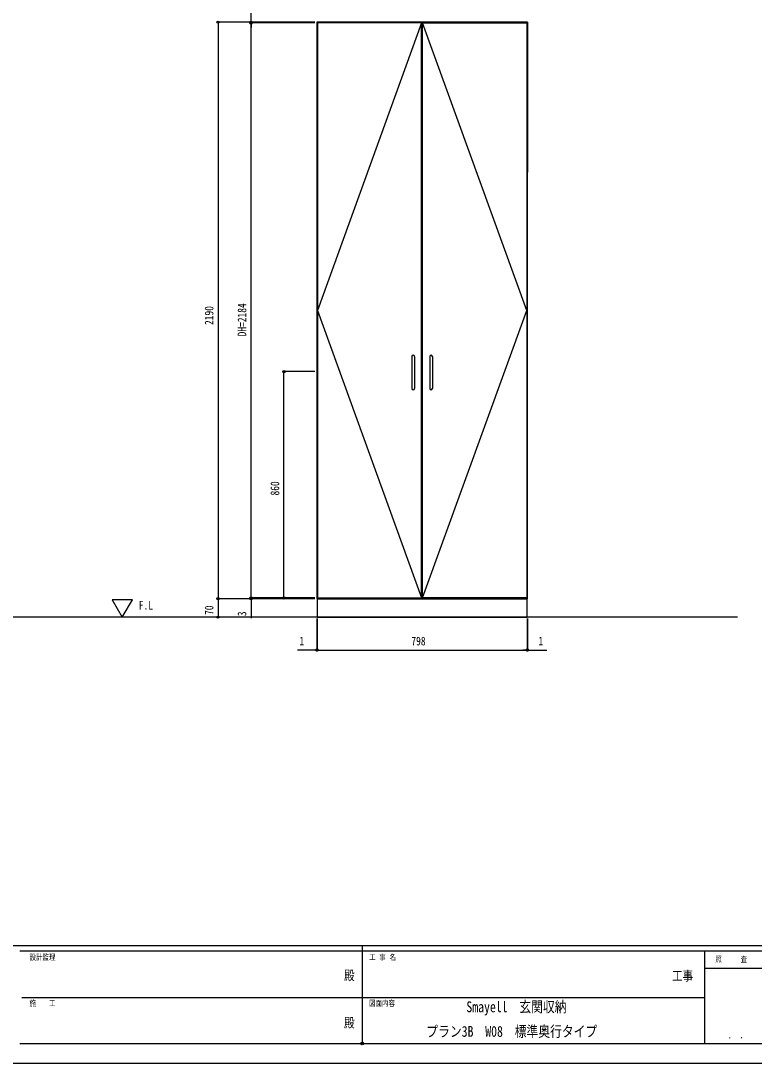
# Model space of a CAD drawing. Units: millimetres, scale not verified. Extents: x -4205 to 4205, y -2970 to 2970.
# Drawn here: x -1301 to 1484, y -2970 to 989 of the extents above; entities that cross this region are included whole.
import ezdxf
from ezdxf.enums import TextEntityAlignment as Align

# ---------------------------------------------------------------- set-up
doc = ezdxf.new("R2010")
doc.units = ezdxf.units.MM
doc.header["$LTSCALE"] = 20
doc.header["$PDMODE"] = 32
doc.header["$PDSIZE"] = 10
for name, color, linetype in [('0-1_USER1', 3, 'Continuous'), ('0-3_YKK_12', 2, 'Continuous'), ('0-4_YKK_13', 4, 'Continuous'), ('0-5_YKK_D', 6, 'Continuous'), ('0-6_YKK_ZWAK', 7, 'Continuous'), ('0-7_YSS_K', 3, 'Continuous')]:
    doc.layers.add(name, color=color, linetype=linetype)
doc.styles.add('ＭＳ ゴシック', font='')
doc.styles.get('ＭＳ ゴシック').set_extended_font_data('MS Gothic')

msp = doc.modelspace()

# ---------------------------------------------------------------- linework, layer by layer
at = {"layer": '0-3_YKK_12'}
for p, q in [((623.02, 984), (623.02, 414)), ((623.02, 414), (625.03, 414))]:
    msp.add_line(p, q, dxfattribs=at)
for points in [[(-176.98, -1206), (623.02, -1206), (623.02, 984), (-176.98, 984)], [(-174.98, -1203), (221.02, -1203), (221.02, 981), (-174.98, 981)], [(621.02, -1203), (225.02, -1203), (225.02, 981), (621.02, 981)], [(-175.98, -1276), (622.02, -1276), (622.02, -1206), (-175.98, -1206)]]:
    msp.add_lwpolyline(points, close=True, dxfattribs=at)
for points in [[(221.02, 981), (-174.98, -111), (221.02, -1203)], [(225.02, -1203), (621.02, -111), (225.02, 981)]]:
    msp.add_lwpolyline(points, dxfattribs=at)
at = {"layer": '0-4_YKK_13'}
for p, q in [((184.02, -285.57), (184.02, -407.89)), ((194.02, -285.57), (194.02, -407.89)), ((252.02, -285.57), (252.02, -407.89)), ((262.02, -285.57), (262.02, -407.89))]:
    msp.add_line(p, q, dxfattribs=at)
for centre, start, end in [((189.02, -286.28), 8.0102, 171.9898), ((257.02, -286.28), 8.0102, 171.9898), ((189.02, -407.19), 188.0102, 351.9898), ((257.02, -407.19), 188.0102, 351.9898)]:
    msp.add_arc(centre, 5.05, start, end, dxfattribs=at)
at = {"layer": '0-5_YKK_D'}
for p, q in [((-426.98, 984), (-426.98, 1058)), ((-184.98, 984), (-552.98, 984)), ((-551.98, 984), (-551.98, -1206)), ((-184.98, 984), (-427.98, 984)), ((-184.98, 981), (-427.98, 981)), ((-184.98, 981), (-427.98, 981)), ((-426.98, 981), (-426.98, 984)), ((-426.98, -1203), (-426.98, 981)), ((-426.98, 981), (-426.98, 964)), ((-184.98, -343), (-302.98, -343)), ((-301.98, -1203), (-301.98, -343)), ((-426.98, -1203), (-426.98, -1186)), ((-184.98, -1206), (-552.98, -1206)), ((-184.98, -1206), (-552.98, -1206)), ((-551.98, -1206), (-551.98, -1276)), ((-184.98, -1203), (-427.98, -1203)), ((-184.98, -1203), (-427.98, -1203)), ((-184.98, -1206), (-427.98, -1206)), ((-426.98, -1203), (-426.98, -1206)), ((-426.98, -1206), (-426.98, -1280)), ((-184.98, -1203), (-302.98, -1203)), ((-184.98, -1276), (-552.98, -1276)), ((-176.98, -1281), (-176.98, -1402)), ((-175.98, -1281), (-175.98, -1402)), ((-175.98, -1281), (-175.98, -1402)), ((622.02, -1281), (622.02, -1402)), ((622.02, -1281), (622.02, -1402)), ((623.02, -1281), (623.02, -1402)), ((-176.98, -1401), (-250.98, -1401)), ((-175.98, -1401), (-176.98, -1401)), ((-175.98, -1401), (-158.98, -1401)), ((-175.98, -1401), (622.02, -1401)), ((622.02, -1401), (605.02, -1401)), ((622.02, -1401), (623.02, -1401)), ((623.02, -1401), (697.02, -1401))]:
    msp.add_line(p, q, dxfattribs=at)
for centre in [(-551.98, 984), (-426.98, 984), (-426.98, 981), (-426.98, 981), (-301.98, -343), (-551.98, -1206), (-551.98, -1206), (-426.98, -1203), (-426.98, -1203), (-426.98, -1206), (-301.98, -1203), (-551.98, -1276), (-176.98, -1401), (-175.98, -1401), (-175.98, -1401), (622.02, -1401), (622.02, -1401), (623.02, -1401)]:
    msp.add_circle(centre, 4.25, dxfattribs=at)
at = {"layer": '0-6_YKK_ZWAK'}
for p, q in [((3895.02, -2525), (-3904.98, -2525)), ((-4.98, -2525), (-4.98, -2895)), ((-4.98, -2545), (-1304.98, -2545)), ((1295.02, -2545), (-4.98, -2545)), ((1985.02, -2610), (1295.02, -2610)), ((-1297.48, -2720), (-4.98, -2720)), ((-4.98, -2720), (1295.02, -2720)), ((-1304.98, -2895), (-4.98, -2895)), ((-4.98, -2895), (1295.02, -2895)), ((1295.02, -2895), (1985.02, -2895))]:
    msp.add_line(p, q, dxfattribs=at)
msp.add_lwpolyline([(-4205, -2970), (4205, -2970), (4205, 2970), (-4205, 2970)], close=True, dxfattribs=at)
msp.add_lwpolyline([(1985.02, -2545), (1295.02, -2545), (1295.02, -2895)], dxfattribs=at)
msp.add_point((-4.98, -2895), dxfattribs=at)
at = {"layer": '0-7_YSS_K'}
msp.add_line((1421.17, -1276), (-2053.28, -1276), dxfattribs=at)
msp.add_lwpolyline([(-915.91, -1276), (-877.74, -1209.89), (-954.08, -1209.89)], close=True, dxfattribs=at)

# ---------------------------------------------------------------- texts
at = {"layer": '0-1_USER1', "style": 'ＭＳ ゴシック', "width": 0.8}
for s, height, p in [('F.L', 32.99, (-853, -1257)), ('Smayell\u3000玄関収納', 41.06, (391.15, -2788.83)), ('プラン3B\u3000W08\u3000標準奥行タイプ', 41.06, (238.83, -2882.17))]:
    msp.add_text(s, height=height, dxfattribs=at).set_placement(p, align=Align.BOTTOM_LEFT)
at = {"layer": '0-5_YKK_D', "style": 'ＭＳ ゴシック', "width": 0.8}
for s, p in [('2190', (-559.98, -166.2)), ('DH=2184', (-434.98, -209.4)), ('860', (-309.98, -813.8)), ('70', (-559.98, -1267.4)), ('3', (-434.98, -1272))]:
    msp.add_text(s, height=32.99, rotation=90, dxfattribs=at).set_placement(p, align=Align.BOTTOM_LEFT)
for s, p in [('1', (-242.98, -1393)), ('798', (182.22, -1393)), ('1', (665.02, -1393))]:
    msp.add_text(s, height=32.99, dxfattribs=at).set_placement(p, align=Align.BOTTOM_LEFT)
at = {"layer": '0-6_YKK_ZWAK', "style": 'ＭＳ ゴシック', "width": 0.8}
for s, height, p in [('設計監理', 21.99, (-1268.31, -2585)), ('工 事 名', 21.99, (21.27, -2585)), ('照     査', 21.99, (1336.42, -2592.5)), ('殿', 36.66, (-73.67, -2665.83)), ('工事', 36.66, (1172.33, -2667.46)), ('施\u3000\u3000工', 21.99, (-1268.31, -2760)), ('図面内容', 21.99, (21.27, -2760)), ('殿', 36.66, (-73.67, -2845.83)), ('． ．', 25.92, (1385, -2884.35))]:
    msp.add_text(s, height=height, dxfattribs=at).set_placement(p, align=Align.BOTTOM_LEFT)

doc.saveas('drawing.dxf')
